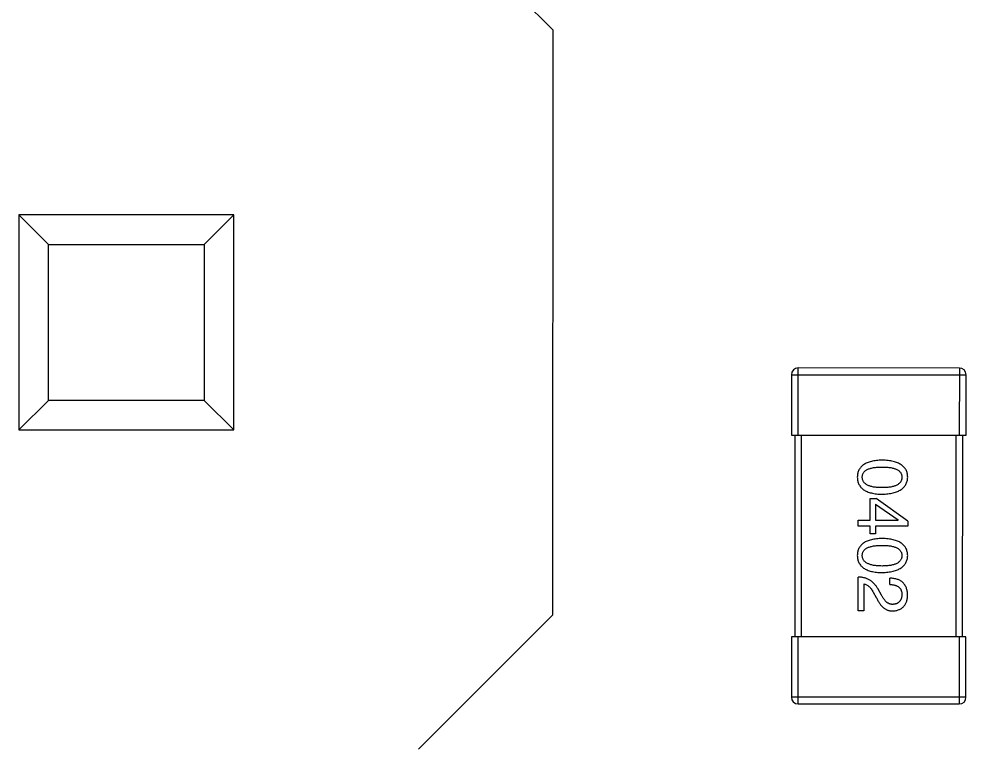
# Model space of a CAD drawing. Header units: millimetres. Extents: x 3 to 124, y -45 to 11.
# Drawn here: x 95.731 to 98.551, y -20.009 to -17.839 of the extents above; entities that cross this region are included whole.
import ezdxf

# ---------------------------------------------------------------- set-up
doc = ezdxf.new("R2010")
doc.units = ezdxf.units.MM
doc.header["$LTSCALE"] = 1.21
doc.header["$MEASUREMENT"] = 0
doc.layers.get('0').update_dxf_attribs({"linetype": 'CONTINUOUS'})

msp = doc.modelspace()

# ---------------------------------------------------------------- linework, layer by layer
at = {"color": 6, "linetype": 'Continuous'}
for p, q in [((96.9209, -17.4729), (97.3209, -17.873)), ((97.3206, -19.613), (97.3209, -17.873)), ((95.7308, -18.4227), (95.7307, -19.0627)), ((95.8189, -18.5109), (95.7308, -18.4227)), ((96.3708, -18.4228), (95.7308, -18.4227)), ((96.2826, -18.511), (96.3708, -18.4228)), ((96.3707, -19.0628), (96.3708, -18.4228)), ((95.8188, -18.9746), (95.8189, -18.5109)), ((95.8189, -18.5109), (96.2826, -18.511)), ((96.2826, -18.511), (96.2825, -18.9746)), ((98.0507, -19.0782), (98.0508, -18.8782)), ((98.5308, -18.8783), (98.0508, -18.8782)), ((98.5308, -18.8783), (98.5307, -19.0783)), ((98.0308, -18.8982), (98.0307, -19.0782)), ((98.0308, -18.8982), (98.5508, -18.8983)), ((98.5507, -19.0783), (98.5508, -18.8983)), ((95.7307, -19.0627), (95.8188, -18.9746)), ((96.2825, -18.9746), (95.8188, -18.9746)), ((96.3707, -19.0628), (96.2825, -18.9746)), ((95.7307, -19.0627), (96.3707, -19.0628)), ((98.0307, -19.0782), (98.5507, -19.0783)), ((98.0407, -19.0782), (98.0406, -19.6782)), ((98.0606, -19.6782), (98.0607, -19.0782)), ((98.5207, -19.0783), (98.5206, -19.6783)), ((98.5406, -19.6783), (98.5407, -19.0783)), ((98.2655, -19.3313), (98.2655, -19.2666)), ((98.2655, -19.2666), (98.2835, -19.2666)), ((98.2811, -19.2838), (98.2811, -19.3313)), ((98.2811, -19.2838), (98.3483, -19.3305)), ((98.377, -19.3338), (98.2835, -19.2666)), ((98.2294, -19.3494), (98.2294, -19.3313)), ((98.2294, -19.3313), (98.2655, -19.3313)), ((98.2811, -19.3313), (98.3483, -19.3314)), ((98.3483, -19.3314), (98.3483, -19.3305)), ((98.377, -19.3338), (98.377, -19.3494)), ((98.2655, -19.3494), (98.2294, -19.3494)), ((98.2655, -19.3715), (98.2655, -19.3494)), ((98.2811, -19.3715), (98.2655, -19.3715)), ((98.2811, -19.3494), (98.2811, -19.3715)), ((98.377, -19.3494), (98.2811, -19.3494)), ((98.2294, -19.6014), (98.2294, -19.5005)), ((98.3237, -19.5227), (98.3237, -19.5038)), ((98.2466, -19.521), (98.2466, -19.6014)), ((98.2991, -19.5547), (98.2876, -19.535)), ((98.2745, -19.5456), (98.2835, -19.5612)), ((97.3206, -19.613), (96.9205, -20.0129)), ((98.2466, -19.6014), (98.2294, -19.6014)), ((98.0306, -19.6782), (98.0306, -19.8582)), ((98.5506, -19.6783), (98.0306, -19.6782)), ((98.0506, -19.8782), (98.0506, -19.6782)), ((98.5306, -19.6783), (98.5306, -19.8783)), ((98.5506, -19.8583), (98.5506, -19.6783)), ((98.5506, -19.8583), (98.0306, -19.8582)), ((98.0506, -19.8782), (98.5306, -19.8783))]:
    msp.add_line(p, q, dxfattribs=at)
for centre, start, end in [((98.0508, -18.8982), 89.9896, 179.9896), ((98.5308, -18.8983), 359.9896, 89.9896), ((98.0506, -19.8582), 179.9896, 269.9896), ((98.5306, -19.8583), 269.9896, 359.9896)]:
    msp.add_arc(centre, 0.02, start, end, dxfattribs=at)
for points, knots in [([(98.3008, -19.1525), (98.2978, -19.1526), (98.2921, -19.1528), (98.2838, -19.1535), (98.2761, -19.1546), (98.2689, -19.1562), (98.2623, -19.158), (98.2563, -19.1603), (98.2508, -19.1629), (98.2459, -19.1659), (98.2415, -19.1692), (98.2377, -19.173), (98.2345, -19.1771), (98.2318, -19.1816), (98.2297, -19.1865), (98.2282, -19.1918), (98.2273, -19.1974), (98.2271, -19.2013), (98.227, -19.2033)], [0, 0, 0, 0, 0.087693, 0.170223, 0.247496, 0.319826, 0.387768, 0.451403, 0.511459, 0.568358, 0.622671, 0.675251, 0.726739, 0.778422, 0.830759, 0.884394, 0.940865, 1, 1, 1, 1]), ([(98.2418, -19.2033), (98.2418, -19.2021), (98.2419, -19.1997), (98.2426, -19.1962), (98.2437, -19.1929), (98.2454, -19.19), (98.2475, -19.1872), (98.25, -19.1847), (98.2531, -19.1824), (98.2566, -19.1804), (98.2605, -19.1787), (98.2649, -19.1771), (98.2698, -19.1759), (98.2751, -19.1748), (98.2809, -19.174), (98.2871, -19.1734), (98.2938, -19.173), (98.2984, -19.173), (98.3008, -19.173)], [0, 0, 0, 0, 0.049766, 0.097012, 0.143225, 0.188786, 0.235079, 0.282962, 0.333687, 0.387747, 0.445963, 0.508657, 0.576545, 0.649868, 0.72822, 0.812712, 0.903543, 1, 1, 1, 1]), ([(98.377, -19.2033), (98.3769, -19.2013), (98.3767, -19.1974), (98.3758, -19.1918), (98.3742, -19.1866), (98.3721, -19.1816), (98.3693, -19.1771), (98.3659, -19.173), (98.362, -19.1692), (98.3575, -19.1659), (98.3524, -19.1629), (98.3467, -19.1603), (98.3405, -19.158), (98.3337, -19.1562), (98.3263, -19.1546), (98.3183, -19.1535), (98.3097, -19.1528), (98.3038, -19.1526), (98.3008, -19.1525)], [0, 0, 0, 0, 0.057911, 0.113262, 0.165956, 0.217443, 0.268511, 0.319665, 0.372, 0.426129, 0.483365, 0.543779, 0.607756, 0.676562, 0.749704, 0.827713, 0.911177, 1, 1, 1, 1]), ([(98.3008, -19.173), (98.3032, -19.173), (98.3078, -19.173), (98.3145, -19.1734), (98.3207, -19.174), (98.3265, -19.1748), (98.3318, -19.1759), (98.3366, -19.1771), (98.341, -19.1787), (98.345, -19.1805), (98.3485, -19.1825), (98.3515, -19.1847), (98.3541, -19.1872), (98.3562, -19.19), (98.3578, -19.193), (98.359, -19.1962), (98.3596, -19.1997), (98.3597, -19.2021), (98.3598, -19.2033)], [0, 0, 0, 0, 0.096452, 0.187278, 0.271765, 0.350519, 0.423437, 0.491321, 0.554011, 0.612224, 0.666281, 0.717003, 0.764884, 0.811423, 0.856783, 0.902993, 0.950236, 1, 1, 1, 1]), ([(98.227, -19.2033), (98.2271, -19.2053), (98.2273, -19.2092), (98.2282, -19.2148), (98.2297, -19.22), (98.2318, -19.2249), (98.2345, -19.2294), (98.2377, -19.2336), (98.2415, -19.2373), (98.2458, -19.2407), (98.2508, -19.2437), (98.2563, -19.2463), (98.2623, -19.2486), (98.2689, -19.2504), (98.2761, -19.2519), (98.2838, -19.253), (98.2921, -19.2538), (98.2978, -19.254), (98.3008, -19.2541)], [0, 0, 0, 0, 0.059134, 0.115603, 0.169236, 0.221572, 0.273254, 0.32474, 0.377319, 0.431815, 0.488555, 0.548609, 0.612242, 0.680182, 0.75251, 0.829782, 0.91231, 1, 1, 1, 1]), ([(98.3008, -19.2344), (98.2984, -19.2344), (98.2939, -19.2344), (98.2873, -19.234), (98.2811, -19.2334), (98.2754, -19.2326), (98.2701, -19.2315), (98.2653, -19.2302), (98.2609, -19.2286), (98.257, -19.2268), (98.2535, -19.2247), (98.2504, -19.2224), (98.2478, -19.2198), (98.2457, -19.217), (98.244, -19.2139), (98.2428, -19.2106), (98.242, -19.207), (98.2418, -19.2045), (98.2418, -19.2033)], [0, 0, 0, 0, 0.094834, 0.184067, 0.267029, 0.344713, 0.417334, 0.484367, 0.546941, 0.604717, 0.65953, 0.710539, 0.759381, 0.806382, 0.853027, 0.900623, 0.949121, 1, 1, 1, 1]), ([(98.3008, -19.2541), (98.3038, -19.254), (98.3096, -19.2537), (98.3181, -19.2529), (98.326, -19.2517), (98.3334, -19.2501), (98.3401, -19.2482), (98.3464, -19.246), (98.352, -19.2433), (98.3571, -19.2403), (98.3616, -19.2369), (98.3656, -19.2332), (98.3689, -19.2291), (98.3717, -19.2247), (98.3739, -19.2198), (98.3756, -19.2146), (98.3766, -19.2091), (98.3769, -19.2053), (98.377, -19.2033)], [0, 0, 0, 0, 0.088475, 0.171606, 0.249595, 0.322626, 0.391327, 0.455765, 0.516374, 0.573675, 0.628522, 0.681161, 0.732559, 0.783563, 0.83504, 0.887639, 0.942585, 1, 1, 1, 1]), ([(98.3598, -19.2033), (98.3597, -19.2046), (98.3596, -19.207), (98.359, -19.2106), (98.3578, -19.2139), (98.3562, -19.217), (98.3541, -19.2198), (98.3515, -19.2224), (98.3485, -19.2247), (98.345, -19.2268), (98.341, -19.2286), (98.3366, -19.2302), (98.3318, -19.2315), (98.3265, -19.2326), (98.3207, -19.2334), (98.3145, -19.234), (98.3078, -19.2344), (98.3031, -19.2344), (98.3008, -19.2344)], [0, 0, 0, 0, 0.050604, 0.098688, 0.145699, 0.191791, 0.238625, 0.286717, 0.337546, 0.391814, 0.449755, 0.512106, 0.579685, 0.652048, 0.730262, 0.814146, 0.904281, 1, 1, 1, 1]), ([(98.3007, -19.3856), (98.2978, -19.3857), (98.2921, -19.3859), (98.2838, -19.3867), (98.2761, -19.3878), (98.2689, -19.3893), (98.2623, -19.3912), (98.2562, -19.3934), (98.2507, -19.396), (98.2458, -19.399), (98.2414, -19.4024), (98.2376, -19.4061), (98.2344, -19.4103), (98.2318, -19.4148), (98.2297, -19.4197), (98.2282, -19.4249), (98.2272, -19.4306), (98.227, -19.4344), (98.227, -19.4364)], [0, 0, 0, 0, 0.087693, 0.170223, 0.247496, 0.319826, 0.387768, 0.451403, 0.511459, 0.568358, 0.622671, 0.675251, 0.726739, 0.778422, 0.830759, 0.884394, 0.940865, 1, 1, 1, 1]), ([(98.377, -19.4365), (98.3769, -19.4345), (98.3767, -19.4306), (98.3757, -19.425), (98.3741, -19.4197), (98.372, -19.4148), (98.3693, -19.4103), (98.3659, -19.4061), (98.362, -19.4024), (98.3575, -19.399), (98.3524, -19.396), (98.3467, -19.3934), (98.3405, -19.3912), (98.3336, -19.3893), (98.3262, -19.3878), (98.3183, -19.3867), (98.3097, -19.3859), (98.3038, -19.3857), (98.3007, -19.3856)], [0, 0, 0, 0, 0.057911, 0.113262, 0.165956, 0.217443, 0.268511, 0.319665, 0.372, 0.426129, 0.483365, 0.543779, 0.607756, 0.676562, 0.749704, 0.827713, 0.911177, 1, 1, 1, 1]), ([(98.2417, -19.4364), (98.2418, -19.4352), (98.2419, -19.4328), (98.2425, -19.4293), (98.2437, -19.4261), (98.2454, -19.4231), (98.2474, -19.4204), (98.25, -19.4178), (98.253, -19.4156), (98.2565, -19.4136), (98.2605, -19.4118), (98.2649, -19.4103), (98.2697, -19.409), (98.275, -19.4079), (98.2808, -19.4071), (98.287, -19.4066), (98.2937, -19.4062), (98.2984, -19.4061), (98.3007, -19.4061)], [0, 0, 0, 0, 0.049766, 0.097012, 0.143225, 0.188786, 0.235079, 0.282962, 0.333687, 0.387747, 0.445963, 0.508657, 0.576545, 0.649868, 0.72822, 0.812712, 0.903543, 1, 1, 1, 1]), ([(98.3007, -19.4061), (98.3031, -19.4061), (98.3077, -19.4062), (98.3144, -19.4066), (98.3207, -19.4071), (98.3264, -19.4079), (98.3317, -19.409), (98.3366, -19.4103), (98.341, -19.4118), (98.3449, -19.4136), (98.3484, -19.4156), (98.3515, -19.4179), (98.354, -19.4204), (98.3561, -19.4231), (98.3578, -19.4261), (98.3589, -19.4294), (98.3596, -19.4328), (98.3597, -19.4352), (98.3597, -19.4365)], [0, 0, 0, 0, 0.096452, 0.187278, 0.271765, 0.350519, 0.423437, 0.491321, 0.554011, 0.612224, 0.666281, 0.717003, 0.764884, 0.811423, 0.856783, 0.902993, 0.950236, 1, 1, 1, 1]), ([(98.227, -19.4364), (98.227, -19.4384), (98.2272, -19.4423), (98.2282, -19.4479), (98.2297, -19.4532), (98.2318, -19.4581), (98.2344, -19.4626), (98.2376, -19.4667), (98.2414, -19.4705), (98.2458, -19.4739), (98.2507, -19.4769), (98.2562, -19.4795), (98.2623, -19.4817), (98.2689, -19.4836), (98.276, -19.4851), (98.2838, -19.4862), (98.2921, -19.487), (98.2978, -19.4872), (98.3007, -19.4873)], [0, 0, 0, 0, 0.059134, 0.115603, 0.169236, 0.221572, 0.273254, 0.32474, 0.377319, 0.431815, 0.488555, 0.548609, 0.612242, 0.680182, 0.75251, 0.829782, 0.91231, 1, 1, 1, 1]), ([(98.3007, -19.4676), (98.2984, -19.4676), (98.2938, -19.4675), (98.2872, -19.4672), (98.2811, -19.4666), (98.2753, -19.4657), (98.2701, -19.4646), (98.2652, -19.4633), (98.2609, -19.4617), (98.2569, -19.4599), (98.2534, -19.4578), (98.2504, -19.4555), (98.2478, -19.453), (98.2457, -19.4501), (98.244, -19.447), (98.2427, -19.4437), (98.2419, -19.4402), (98.2418, -19.4377), (98.2417, -19.4364)], [0, 0, 0, 0, 0.094834, 0.184067, 0.267029, 0.344713, 0.417334, 0.484367, 0.546941, 0.604717, 0.65953, 0.710539, 0.759381, 0.806382, 0.853027, 0.900623, 0.949121, 1, 1, 1, 1]), ([(98.3597, -19.4365), (98.3597, -19.4377), (98.3596, -19.4402), (98.3589, -19.4437), (98.3578, -19.4471), (98.3561, -19.4502), (98.354, -19.453), (98.3515, -19.4555), (98.3484, -19.4578), (98.3449, -19.4599), (98.341, -19.4618), (98.3366, -19.4633), (98.3317, -19.4646), (98.3264, -19.4657), (98.3207, -19.4666), (98.3144, -19.4672), (98.3077, -19.4675), (98.3031, -19.4676), (98.3007, -19.4676)], [0, 0, 0, 0, 0.050604, 0.098688, 0.145699, 0.191791, 0.238625, 0.286717, 0.337546, 0.391814, 0.449755, 0.512106, 0.579685, 0.652048, 0.730262, 0.814146, 0.904281, 1, 1, 1, 1]), ([(98.3007, -19.4873), (98.3037, -19.4871), (98.3096, -19.4869), (98.3181, -19.486), (98.326, -19.4848), (98.3333, -19.4833), (98.3401, -19.4814), (98.3463, -19.4791), (98.352, -19.4765), (98.3571, -19.4735), (98.3616, -19.4701), (98.3655, -19.4664), (98.3689, -19.4623), (98.3717, -19.4578), (98.3739, -19.453), (98.3755, -19.4478), (98.3766, -19.4422), (98.3768, -19.4384), (98.377, -19.4365)], [0, 0, 0, 0, 0.088475, 0.171606, 0.249595, 0.322626, 0.391327, 0.455765, 0.516374, 0.573675, 0.628522, 0.681161, 0.732559, 0.783563, 0.83504, 0.887639, 0.942585, 1, 1, 1, 1]), ([(98.2876, -19.535), (98.2868, -19.5336), (98.2853, -19.5309), (98.2828, -19.5271), (98.2801, -19.5235), (98.2772, -19.5202), (98.2742, -19.5172), (98.271, -19.5144), (98.2676, -19.5118), (98.2641, -19.5095), (98.2603, -19.5075), (98.2564, -19.5057), (98.2523, -19.5042), (98.2481, -19.503), (98.2437, -19.502), (98.2391, -19.5012), (98.2343, -19.5007), (98.2311, -19.5006), (98.2294, -19.5005)], [0, 0, 0, 0, 0.065828, 0.130094, 0.192451, 0.254037, 0.313974, 0.373757, 0.433048, 0.492243, 0.551902, 0.611758, 0.672678, 0.734814, 0.798569, 0.863693, 0.930488, 1, 1, 1, 1]), ([(98.3769, -19.5547), (98.3768, -19.5526), (98.3766, -19.5487), (98.3758, -19.543), (98.3747, -19.5377), (98.3731, -19.5328), (98.3711, -19.5283), (98.3688, -19.5241), (98.366, -19.5203), (98.3629, -19.5169), (98.3593, -19.5139), (98.3554, -19.5113), (98.351, -19.5091), (98.3463, -19.5072), (98.3412, -19.5058), (98.3357, -19.5047), (98.3298, -19.5041), (98.3258, -19.5039), (98.3237, -19.5038)], [0, 0, 0, 0, 0.07282, 0.141057, 0.2062, 0.267672, 0.326735, 0.383519, 0.439188, 0.494454, 0.549628, 0.605958, 0.66397, 0.72402, 0.787502, 0.854127, 0.925065, 1, 1, 1, 1]), ([(98.2466, -19.521), (98.2479, -19.5213), (98.2505, -19.5218), (98.2543, -19.5235), (98.258, -19.5256), (98.2615, -19.5284), (98.265, -19.5318), (98.2683, -19.5359), (98.2715, -19.5405), (98.2735, -19.5439), (98.2745, -19.5456)], [0, 0, 0, 0, 0.103034, 0.208166, 0.318255, 0.434664, 0.559728, 0.695394, 0.841708, 1, 1, 1, 1]), ([(98.3237, -19.5227), (98.3251, -19.5228), (98.3279, -19.5229), (98.332, -19.5233), (98.3359, -19.5239), (98.3394, -19.5248), (98.3426, -19.5259), (98.3456, -19.5271), (98.3483, -19.5287), (98.3507, -19.5304), (98.3529, -19.5324), (98.3547, -19.5346), (98.3563, -19.537), (98.3575, -19.5396), (98.3585, -19.5425), (98.3592, -19.5455), (98.3596, -19.5488), (98.3597, -19.551), (98.3597, -19.5522)], [0, 0, 0, 0, 0.082594, 0.15978, 0.232961, 0.301462, 0.365595, 0.426678, 0.484662, 0.540809, 0.595146, 0.648401, 0.702272, 0.757102, 0.813447, 0.872233, 0.934055, 1, 1, 1, 1]), ([(98.2835, -19.5612), (98.2843, -19.5629), (98.2858, -19.5662), (98.2883, -19.5709), (98.2909, -19.5753), (98.2935, -19.5794), (98.2963, -19.5831), (98.2992, -19.5865), (98.3021, -19.5895), (98.3052, -19.5922), (98.3083, -19.5945), (98.3115, -19.5965), (98.3148, -19.5982), (98.3182, -19.5996), (98.3217, -19.6005), (98.3253, -19.6012), (98.3289, -19.6015), (98.3314, -19.6014), (98.3327, -19.6014)], [0, 0, 0, 0, 0.082731, 0.161257, 0.236138, 0.307554, 0.375712, 0.440848, 0.502916, 0.562567, 0.619798, 0.675716, 0.73039, 0.78386, 0.837315, 0.890547, 0.944917, 1, 1, 1, 1]), ([(98.3335, -19.5817), (98.3327, -19.5818), (98.3311, -19.5819), (98.3287, -19.5817), (98.3263, -19.5813), (98.3239, -19.5807), (98.3216, -19.5798), (98.3194, -19.5787), (98.3172, -19.5774), (98.315, -19.5758), (98.3128, -19.574), (98.3108, -19.5719), (98.3087, -19.5696), (98.3067, -19.5671), (98.3047, -19.5643), (98.3028, -19.5613), (98.3009, -19.5581), (98.2997, -19.5558), (98.2991, -19.5547)], [0, 0, 0, 0, 0.052237, 0.103888, 0.155485, 0.207395, 0.259864, 0.31356, 0.369176, 0.4266, 0.486836, 0.550048, 0.61567, 0.685271, 0.75824, 0.834614, 0.915635, 1, 1, 1, 1]), ([(98.3327, -19.6014), (98.3344, -19.6013), (98.3377, -19.601), (98.3424, -19.6002), (98.3469, -19.5991), (98.3511, -19.5976), (98.355, -19.5959), (98.3585, -19.5938), (98.3618, -19.5913), (98.3647, -19.5885), (98.3673, -19.5854), (98.3696, -19.582), (98.3716, -19.5782), (98.3734, -19.5742), (98.3747, -19.5697), (98.3758, -19.565), (98.3766, -19.56), (98.3768, -19.5565), (98.3769, -19.5547)], [0, 0, 0, 0, 0.070688, 0.137741, 0.201612, 0.262778, 0.321223, 0.378455, 0.434411, 0.490146, 0.546362, 0.603392, 0.662208, 0.723401, 0.787372, 0.85442, 0.925153, 1, 1, 1, 1]), ([(98.3597, -19.5522), (98.3597, -19.5533), (98.3595, -19.5555), (98.3592, -19.5587), (98.3586, -19.5617), (98.3578, -19.5645), (98.3568, -19.567), (98.3557, -19.5694), (98.3543, -19.5716), (98.3528, -19.5736), (98.351, -19.5753), (98.3491, -19.5769), (98.347, -19.5782), (98.3446, -19.5793), (98.3421, -19.5802), (98.3394, -19.581), (98.3365, -19.5815), (98.3345, -19.5816), (98.3335, -19.5817)], [0, 0, 0, 0, 0.076112, 0.148436, 0.216883, 0.281466, 0.34298, 0.402356, 0.459881, 0.51546, 0.571111, 0.62658, 0.683162, 0.741007, 0.801404, 0.863825, 0.930544, 1, 1, 1, 1])]:
    msp.add_open_spline(points, degree=3, knots=knots, dxfattribs=at)

doc.saveas('drawing.dxf')
